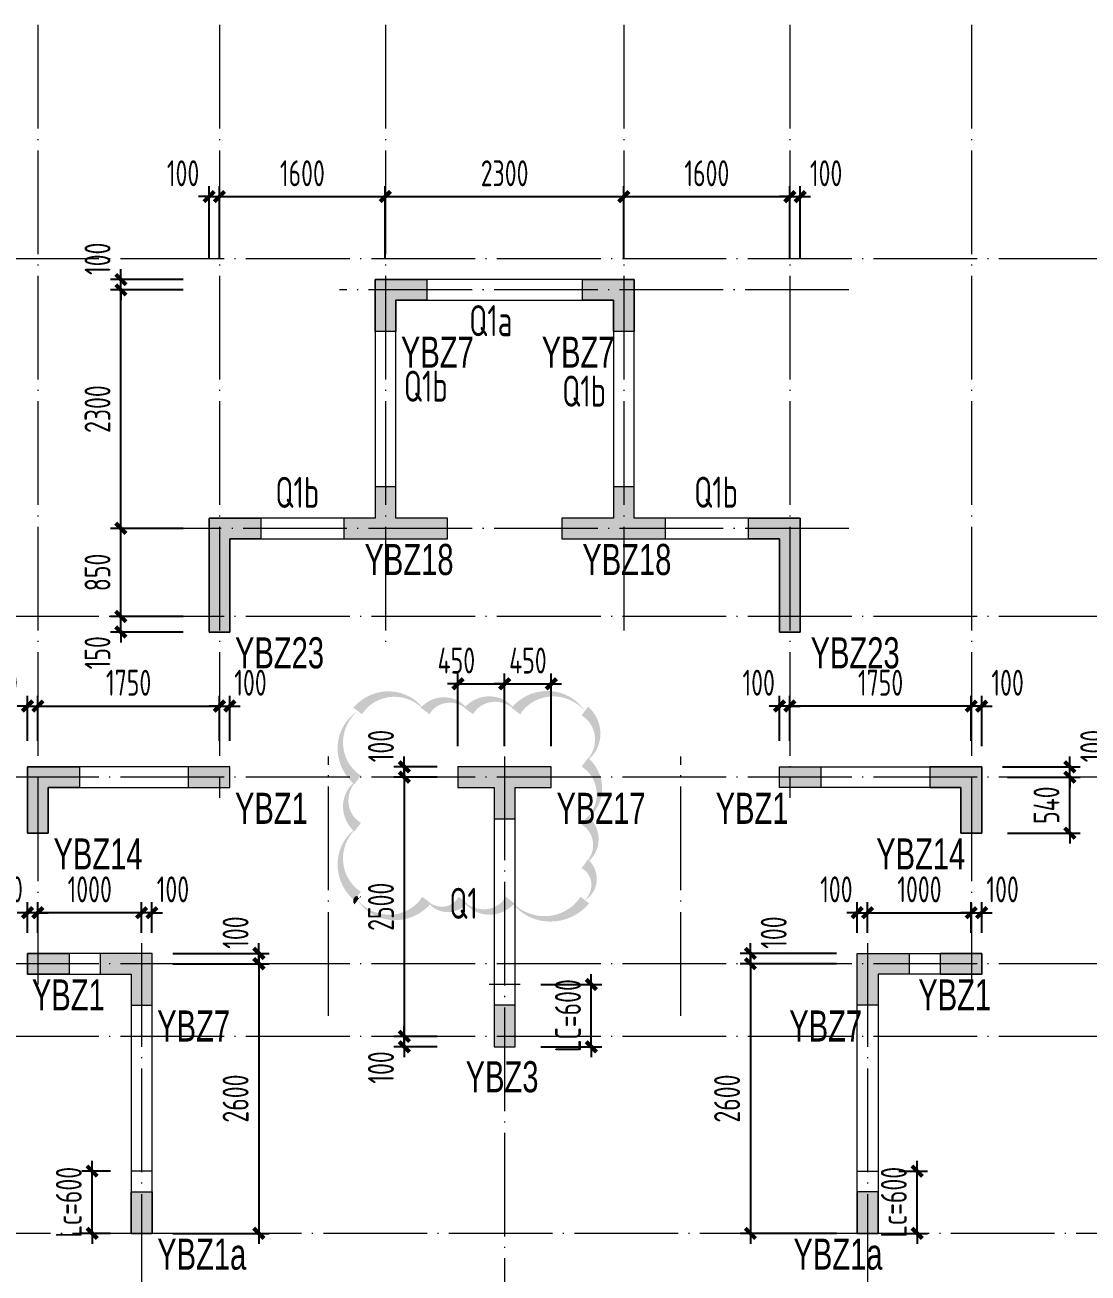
# Model space of a CAD drawing. Extents: x -129922 to 1190196, y -520662 to 139923.
# Drawn here: x 309471 to 319721, y -278751 to -266713 of the extents above; entities that cross this region are included whole.
import ezdxf
from ezdxf.enums import TextEntityAlignment as Align

# ---------------------------------------------------------------- set-up
doc = ezdxf.new("R2010")
doc.units = 0
doc.header["$LTSCALE"] = 1000
doc.header["$MEASUREMENT"] = 0
doc.linetypes.add('DOTE', pattern=[2.42, 2, -0.2, 0.02, -0.2])
for name, color, linetype, lineweight in [('A-轴线-塔楼', 1, 'DOTE', 9), ('A-轴线-隔墙', 41, 'DOTE', 9), ('S-基础-HATCH', 251, 'Continuous', 20), ('S-墙柱-COLU', 50, 'Continuous', 20), ('S-墙柱-DIM', 3, 'Continuous', 20), ('S-墙柱-Lc填充', 8, 'Continuous', 9), ('S-墙柱-WALL', 6, 'Continuous', 20), ('S-墙柱-编号', 4, 'Continuous', 20), ('S-通用-TEXT', 7, 'Continuous', 20)]:
    doc.layers.add(name, color=color, linetype=linetype, lineweight=lineweight)
doc.layers.add('S-活动层-非打印1', color=170, linetype='Continuous', lineweight=20, plot=False)
doc.styles.add('BW_Dim', font='Bweng.shx', dxfattribs={"width": 0.7, "bigfont": 'hztxt.shx'})
doc.styles.add('TSSD_Dimension', font='tssdeng.shx', dxfattribs={"width": 0.7, "bigfont": 'HZTXT.SHX'})
doc.styles.add('TSSD_Rein', font='tssdeng.shx', dxfattribs={"width": 0.7, "bigfont": 'hztxt.shx'})
doc.dimstyles.new('TSSD_100_100', dxfattribs={"dimtxt": 250, "dimasz": 100, "dimexe": 100, "dimexo": 200, "dimgap": 100, "dimtad": 1, "dimdec": 0, "dimzin": 0, "dimdsep": 46, "dimtxsty": 'TSSD_Dimension', "dimblk": 'ARCHTICK', "dimcen": 0, "dimdle": 100, "dimclrt": 7, "dimadec": 0, "dimazin": 0, "dimtfac": 1, "dimtdec": 0, "dimtix": 1, "dimtmove": 2, "dimatfit": 0, "dimfxl": 0, "dimtolj": 1, "dimtzin": 0, "dimarcsym": 0})

# ---------------------------------------------------------------- blocks, each defined once
blk = doc.blocks.new('ZHOUWANG3')
at = {"layer": 'A-轴线-塔楼', "linetype": 'DOTE', "ltscale": 0.5}
for p, q in [((107752, 248942), (107752, 239686)), ((109502, 248942), (109502, 241486)), ((111102, 248942), (111102, 242986)), ((113402, 248942), (113402, 243076)), ((115002, 248942), (115002, 241486)), ((116752, 248942), (116752, 239686)), ((139798, 246686), (85362, 246686)), ((115570, 246386), (110660, 246386)), ((115570, 244086), (109062, 244086)), ((139798, 243236), (85362, 243236)), ((112252, 241886), (112252, 226834)), ((139798, 241686), (85362, 241686)), ((108752, 240086), (108752, 226834)), ((115752, 240086), (115752, 226834)), ((139798, 239886), (85362, 239886)), ((139798, 239186), (85362, 239186))]:
    blk.add_line(p, q, dxfattribs=at)
at = {"layer": 'A-轴线-隔墙', "ltscale": 0.5}
for p, q in [((110552, 239386), (110552, 241886)), ((113952, 239386), (113952, 241886)), ((122394, 237286), (101608, 237286))]:
    blk.add_line(p, q, dxfattribs=at)
blk = doc.blocks.new('_ArchTick')
at = {"color": 0, "linetype": 'ByBlock', "const_width": 0.4}
blk.add_lwpolyline([(-0.5, -0.5), (0.5, 0.5)], dxfattribs=at)
blk = doc.blocks.new('*D1213')
at = {"layer": 'Defpoints', "color": 0}
for p in [(317596, -275275), (317496, -275668), (317596, -275668)]:
    blk.add_point(p, dxfattribs=at)
at = {"layer": 'S-墙柱-DIM', "color": 0, "lineweight": -2}
for p, q in [((317496, -275468), (317496, -275175)), ((317596, -275468), (317596, -275175)), ((317496, -275275), (317396, -275275)), ((317496, -275275), (317596, -275275)), ((317596, -275275), (317696, -275275))]:
    blk.add_line(p, q, dxfattribs=at)
at = {"layer": 'S-墙柱-DIM', "color": 0, "lineweight": -2, "xscale": 100, "yscale": 100, "zscale": 100}
blk.add_blockref('_ArchTick', (317496, -275275), dxfattribs=at)
at = {"layer": 'S-墙柱-DIM', "color": 0, "lineweight": -2, "xscale": 100, "yscale": 100, "zscale": 100, "rotation": 180}
blk.add_blockref('_ArchTick', (317596, -275275), dxfattribs=at)
at = {"layer": 'S-墙柱-DIM', "color": 7, "insert": (317295, -275050), "char_height": 250, "attachment_point": 5, "style": 'TSSD_Dimension'}
blk.add_mtext('\\A1;100', dxfattribs=at)
blk = doc.blocks.new('*D1214')
at = {"layer": 'Defpoints', "color": 0}
for p in [(318596, -275275), (317596, -275668), (318596, -275668)]:
    blk.add_point(p, dxfattribs=at)
at = {"layer": 'S-墙柱-DIM', "color": 0, "lineweight": -2}
for p, q in [((317596, -275468), (317596, -275175)), ((318596, -275468), (318596, -275175)), ((317496, -275275), (318696, -275275))]:
    blk.add_line(p, q, dxfattribs=at)
at = {"layer": 'S-墙柱-DIM', "color": 0, "lineweight": -2, "xscale": 100, "yscale": 100, "zscale": 100, "rotation": 180}
blk.add_blockref('_ArchTick', (317596, -275275), dxfattribs=at)
at = {"layer": 'S-墙柱-DIM', "color": 0, "lineweight": -2, "xscale": 100, "yscale": 100, "zscale": 100}
blk.add_blockref('_ArchTick', (318596, -275275), dxfattribs=at)
at = {"layer": 'S-墙柱-DIM', "color": 7, "insert": (318096, -275050), "char_height": 250, "attachment_point": 5, "style": 'TSSD_Dimension'}
blk.add_mtext('\\A1;1000', dxfattribs=at)
blk = doc.blocks.new('*D1215')
at = {"layer": 'Defpoints', "color": 0}
for p in [(318696, -275275), (318596, -275668), (318696, -275668)]:
    blk.add_point(p, dxfattribs=at)
at = {"layer": 'S-墙柱-DIM', "color": 0, "lineweight": -2}
for p, q in [((318596, -275468), (318596, -275175)), ((318696, -275468), (318696, -275175)), ((318596, -275275), (318496, -275275)), ((318596, -275275), (318696, -275275)), ((318696, -275275), (318796, -275275))]:
    blk.add_line(p, q, dxfattribs=at)
at = {"layer": 'S-墙柱-DIM', "color": 0, "lineweight": -2, "xscale": 100, "yscale": 100, "zscale": 100}
blk.add_blockref('_ArchTick', (318596, -275275), dxfattribs=at)
at = {"layer": 'S-墙柱-DIM', "color": 0, "lineweight": -2, "xscale": 100, "yscale": 100, "zscale": 100, "rotation": 180}
blk.add_blockref('_ArchTick', (318696, -275275), dxfattribs=at)
at = {"layer": 'S-墙柱-DIM', "color": 7, "insert": (318898, -275050), "char_height": 250, "attachment_point": 5, "style": 'TSSD_Dimension'}
blk.add_mtext('\\A1;100', dxfattribs=at)
blk = doc.blocks.new('*D1216')
at = {"layer": 'Defpoints', "color": 0}
for p in [(316466, -275668), (317496, -275668), (317496, -275768)]:
    blk.add_point(p, dxfattribs=at)
at = {"layer": 'S-墙柱-DIM', "color": 0, "lineweight": -2}
for p, q in [((317296, -275668), (316366, -275668)), ((316466, -275668), (316466, -275568)), ((316466, -275768), (316466, -275668)), ((317296, -275768), (316366, -275768)), ((316466, -275768), (316466, -275868))]:
    blk.add_line(p, q, dxfattribs=at)
at = {"layer": 'S-墙柱-DIM', "color": 0, "lineweight": -2, "xscale": 100, "yscale": 100, "zscale": 100}
for p, rotation in [((316466, -275668), 270), ((316466, -275768), 90)]:
    blk.add_blockref('_ArchTick', p, dxfattribs=dict(at, rotation=rotation))
at = {"layer": 'S-墙柱-DIM', "color": 7, "insert": (316691, -275467), "char_height": 250, "attachment_point": 5, "rotation": 90, "style": 'TSSD_Dimension'}
blk.add_mtext('\\A1;100', dxfattribs=at)
blk = doc.blocks.new('*D1217')
at = {"layer": 'Defpoints', "color": 0}
for p in [(317496, -275768), (316466, -278368), (317496, -278368)]:
    blk.add_point(p, dxfattribs=at)
at = {"layer": 'S-墙柱-DIM', "color": 0, "lineweight": -2}
for p, q in [((316466, -275668), (316466, -278468)), ((317296, -275768), (316366, -275768)), ((317296, -278368), (316366, -278368))]:
    blk.add_line(p, q, dxfattribs=at)
at = {"layer": 'S-墙柱-DIM', "color": 0, "lineweight": -2, "xscale": 100, "yscale": 100, "zscale": 100}
for p, rotation in [((316466, -275768), 90), ((316466, -278368), 270)]:
    blk.add_blockref('_ArchTick', p, dxfattribs=dict(at, rotation=rotation))
at = {"layer": 'S-墙柱-DIM', "color": 7, "insert": (316241, -277068), "char_height": 250, "attachment_point": 5, "rotation": 90, "style": 'TSSD_Dimension'}
blk.add_mtext('\\A1;2600', dxfattribs=at)
blk = doc.blocks.new('*D1218')
at = {"layer": 'Defpoints', "color": 0}
for p in [(316746, -273282), (316746, -273818), (316846, -273818)]:
    blk.add_point(p, dxfattribs=at)
at = {"layer": 'S-墙柱-DIM', "color": 0, "lineweight": -2}
for p, q in [((316746, -273618), (316746, -273182)), ((316846, -273618), (316846, -273182)), ((316746, -273282), (316646, -273282)), ((316846, -273282), (316746, -273282)), ((316846, -273282), (316946, -273282))]:
    blk.add_line(p, q, dxfattribs=at)
at = {"layer": 'S-墙柱-DIM', "color": 0, "lineweight": -2, "xscale": 100, "yscale": 100, "zscale": 100}
blk.add_blockref('_ArchTick', (316746, -273282), dxfattribs=at)
at = {"layer": 'S-墙柱-DIM', "color": 0, "lineweight": -2, "xscale": 100, "yscale": 100, "zscale": 100, "rotation": 180}
blk.add_blockref('_ArchTick', (316846, -273282), dxfattribs=at)
at = {"layer": 'S-墙柱-DIM', "color": 7, "insert": (316546, -273057), "char_height": 250, "attachment_point": 5, "style": 'TSSD_Dimension'}
blk.add_mtext('\\A1;100', dxfattribs=at)
blk = doc.blocks.new('*D1219')
at = {"layer": 'Defpoints', "color": 0}
for p in [(316846, -273282), (316846, -273818), (318596, -273818)]:
    blk.add_point(p, dxfattribs=at)
at = {"layer": 'S-墙柱-DIM', "color": 0, "lineweight": -2}
for p, q in [((316846, -273618), (316846, -273182)), ((318596, -273618), (318596, -273182)), ((318696, -273282), (316746, -273282))]:
    blk.add_line(p, q, dxfattribs=at)
at = {"layer": 'S-墙柱-DIM', "color": 0, "lineweight": -2, "xscale": 100, "yscale": 100, "zscale": 100, "rotation": 180}
blk.add_blockref('_ArchTick', (316846, -273282), dxfattribs=at)
at = {"layer": 'S-墙柱-DIM', "color": 0, "lineweight": -2, "xscale": 100, "yscale": 100, "zscale": 100}
blk.add_blockref('_ArchTick', (318596, -273282), dxfattribs=at)
at = {"layer": 'S-墙柱-DIM', "color": 7, "insert": (317721, -273057), "char_height": 250, "attachment_point": 5, "style": 'TSSD_Dimension'}
blk.add_mtext('\\A1;1750', dxfattribs=at)
blk = doc.blocks.new('*D1220')
at = {"layer": 'Defpoints', "color": 0}
for p in [(318596, -273282), (318596, -273818), (318696, -273868)]:
    blk.add_point(p, dxfattribs=at)
at = {"layer": 'S-墙柱-DIM', "color": 0, "lineweight": -2}
for p, q in [((318596, -273618), (318596, -273182)), ((318696, -273668), (318696, -273182)), ((318596, -273282), (318496, -273282)), ((318696, -273282), (318596, -273282)), ((318696, -273282), (318796, -273282))]:
    blk.add_line(p, q, dxfattribs=at)
at = {"layer": 'S-墙柱-DIM', "color": 0, "lineweight": -2, "xscale": 100, "yscale": 100, "zscale": 100}
blk.add_blockref('_ArchTick', (318596, -273282), dxfattribs=at)
at = {"layer": 'S-墙柱-DIM', "color": 0, "lineweight": -2, "xscale": 100, "yscale": 100, "zscale": 100, "rotation": 180}
blk.add_blockref('_ArchTick', (318696, -273282), dxfattribs=at)
at = {"layer": 'S-墙柱-DIM', "color": 7, "insert": (318946, -273057), "char_height": 250, "attachment_point": 5, "style": 'TSSD_Dimension'}
blk.add_mtext('\\A1;100', dxfattribs=at)
blk = doc.blocks.new('*D1221')
at = {"layer": 'Defpoints', "color": 0}
for p in [(318696, -273868), (319546, -273868), (318746, -273968)]:
    blk.add_point(p, dxfattribs=at)
at = {"layer": 'S-墙柱-DIM', "color": 0, "lineweight": -2}
for p, q in [((318896, -273868), (319646, -273868)), ((319546, -273868), (319546, -273768)), ((319546, -273968), (319546, -273868)), ((318946, -273968), (319646, -273968)), ((319546, -273968), (319546, -274068))]:
    blk.add_line(p, q, dxfattribs=at)
at = {"layer": 'S-墙柱-DIM', "color": 0, "lineweight": -2, "xscale": 100, "yscale": 100, "zscale": 100}
for p, rotation in [((319546, -273868), 270), ((319546, -273968), 90)]:
    blk.add_blockref('_ArchTick', p, dxfattribs=dict(at, rotation=rotation))
at = {"layer": 'S-墙柱-DIM', "color": 7, "insert": (319771, -273668), "char_height": 250, "attachment_point": 5, "rotation": 90, "style": 'TSSD_Dimension'}
blk.add_mtext('\\A1;100', dxfattribs=at)
blk = doc.blocks.new('*D1222')
at = {"layer": 'Defpoints', "color": 0}
for p in [(318746, -273968), (319546, -273968), (318746, -274508)]:
    blk.add_point(p, dxfattribs=at)
at = {"layer": 'S-墙柱-DIM', "color": 0, "lineweight": -2}
for p, q in [((319546, -273968), (319546, -273868)), ((318946, -273968), (319646, -273968)), ((319546, -274508), (319546, -273968)), ((318946, -274508), (319646, -274508)), ((319546, -274508), (319546, -274608))]:
    blk.add_line(p, q, dxfattribs=at)
at = {"layer": 'S-墙柱-DIM', "color": 0, "lineweight": -2, "xscale": 100, "yscale": 100, "zscale": 100}
for p, rotation in [((319546, -273968), 270), ((319546, -274508), 90)]:
    blk.add_blockref('_ArchTick', p, dxfattribs=dict(at, rotation=rotation))
at = {"layer": 'S-墙柱-DIM', "color": 7, "insert": (319321, -274238), "char_height": 250, "attachment_point": 5, "rotation": 90, "style": 'TSSD_Dimension'}
blk.add_mtext('\\A1;540', dxfattribs=at)
blk = doc.blocks.new('*D1282')
at = {"layer": 'Defpoints', "color": 0}
for p in [(317696, -277768), (318074, -277768), (317696, -278368)]:
    blk.add_point(p, dxfattribs=at)
at = {"layer": 'S-墙柱-DIM', "color": 0, "lineweight": -2}
for p, q in [((318074, -277768), (318074, -277668)), ((317896, -277768), (318174, -277768)), ((318074, -278368), (318074, -277768)), ((317896, -278368), (318174, -278368)), ((318074, -278368), (318074, -278468))]:
    blk.add_line(p, q, dxfattribs=at)
at = {"layer": 'S-墙柱-DIM', "color": 0, "lineweight": -2, "xscale": 100, "yscale": 100, "zscale": 100}
for p, rotation in [((318074, -277768), 270), ((318074, -278368), 90)]:
    blk.add_blockref('_ArchTick', p, dxfattribs=dict(at, rotation=rotation))
at = {"layer": 'S-墙柱-DIM', "color": 7, "insert": (317849, -278068), "char_height": 250, "attachment_point": 5, "rotation": 90, "style": 'TSSD_Dimension'}
blk.add_mtext('\\A1;Lc=600', dxfattribs=at)
blk = doc.blocks.new('*D1306')
at = {"layer": 'Defpoints', "color": 0}
for p in [(316946, -268368), (316846, -269168), (316946, -269168)]:
    blk.add_point(p, dxfattribs=at)
at = {"layer": 'S-墙柱-DIM', "color": 0, "lineweight": -2}
for p, q in [((316846, -268968), (316846, -268268)), ((316946, -268968), (316946, -268268)), ((316846, -268368), (316746, -268368)), ((316846, -268368), (316946, -268368)), ((316946, -268368), (317046, -268368))]:
    blk.add_line(p, q, dxfattribs=at)
at = {"layer": 'S-墙柱-DIM', "color": 0, "lineweight": -2, "xscale": 100, "yscale": 100, "zscale": 100}
blk.add_blockref('_ArchTick', (316846, -268368), dxfattribs=at)
at = {"layer": 'S-墙柱-DIM', "color": 0, "lineweight": -2, "xscale": 100, "yscale": 100, "zscale": 100, "rotation": 180}
blk.add_blockref('_ArchTick', (316946, -268368), dxfattribs=at)
at = {"layer": 'S-墙柱-DIM', "color": 7, "insert": (317196, -268143), "char_height": 250, "attachment_point": 5, "style": 'TSSD_Dimension'}
blk.add_mtext('\\A1;100', dxfattribs=at)
blk = doc.blocks.new('*D1307')
at = {"layer": 'Defpoints', "color": 0}
for p in [(316846, -268368), (315246, -269168), (316846, -269168)]:
    blk.add_point(p, dxfattribs=at)
at = {"layer": 'S-墙柱-DIM', "color": 0, "lineweight": -2}
for p, q in [((315246, -268968), (315246, -268268)), ((316846, -268968), (316846, -268268)), ((315146, -268368), (316946, -268368))]:
    blk.add_line(p, q, dxfattribs=at)
at = {"layer": 'S-墙柱-DIM', "color": 0, "lineweight": -2, "xscale": 100, "yscale": 100, "zscale": 100, "rotation": 180}
blk.add_blockref('_ArchTick', (315246, -268368), dxfattribs=at)
at = {"layer": 'S-墙柱-DIM', "color": 0, "lineweight": -2, "xscale": 100, "yscale": 100, "zscale": 100}
blk.add_blockref('_ArchTick', (316846, -268368), dxfattribs=at)
at = {"layer": 'S-墙柱-DIM', "color": 7, "insert": (316046, -268143), "char_height": 250, "attachment_point": 5, "style": 'TSSD_Dimension'}
blk.add_mtext('\\A1;1600', dxfattribs=at)
blk = doc.blocks.new('*D1308')
at = {"layer": 'Defpoints', "color": 0}
for p in [(315246, -268368), (312946, -269168), (315246, -269168)]:
    blk.add_point(p, dxfattribs=at)
at = {"layer": 'S-墙柱-DIM', "color": 0, "lineweight": -2}
for p, q in [((312946, -268968), (312946, -268268)), ((315246, -268968), (315246, -268268)), ((312846, -268368), (315346, -268368))]:
    blk.add_line(p, q, dxfattribs=at)
at = {"layer": 'S-墙柱-DIM', "color": 0, "lineweight": -2, "xscale": 100, "yscale": 100, "zscale": 100, "rotation": 180}
blk.add_blockref('_ArchTick', (312946, -268368), dxfattribs=at)
at = {"layer": 'S-墙柱-DIM', "color": 0, "lineweight": -2, "xscale": 100, "yscale": 100, "zscale": 100}
blk.add_blockref('_ArchTick', (315246, -268368), dxfattribs=at)
at = {"layer": 'S-墙柱-DIM', "color": 7, "insert": (314096, -268143), "char_height": 250, "attachment_point": 5, "style": 'TSSD_Dimension'}
blk.add_mtext('\\A1;2300', dxfattribs=at)
blk = doc.blocks.new('*D1309')
at = {"layer": 'Defpoints', "color": 0}
for p in [(312946, -268368), (311346, -269168), (312946, -269168)]:
    blk.add_point(p, dxfattribs=at)
at = {"layer": 'S-墙柱-DIM', "color": 0, "lineweight": -2}
for p, q in [((311346, -268968), (311346, -268268)), ((312946, -268968), (312946, -268268)), ((311246, -268368), (313046, -268368))]:
    blk.add_line(p, q, dxfattribs=at)
at = {"layer": 'S-墙柱-DIM', "color": 0, "lineweight": -2, "xscale": 100, "yscale": 100, "zscale": 100, "rotation": 180}
blk.add_blockref('_ArchTick', (311346, -268368), dxfattribs=at)
at = {"layer": 'S-墙柱-DIM', "color": 0, "lineweight": -2, "xscale": 100, "yscale": 100, "zscale": 100}
blk.add_blockref('_ArchTick', (312946, -268368), dxfattribs=at)
at = {"layer": 'S-墙柱-DIM', "color": 7, "insert": (312146, -268143), "char_height": 250, "attachment_point": 5, "style": 'TSSD_Dimension'}
blk.add_mtext('\\A1;1600', dxfattribs=at)
blk = doc.blocks.new('*D1310')
at = {"layer": 'Defpoints', "color": 0}
for p in [(311346, -268368), (311246, -269168), (311346, -269168)]:
    blk.add_point(p, dxfattribs=at)
at = {"layer": 'S-墙柱-DIM', "color": 0, "lineweight": -2}
for p, q in [((311246, -268968), (311246, -268268)), ((311346, -268968), (311346, -268268)), ((311246, -268368), (311146, -268368)), ((311246, -268368), (311346, -268368)), ((311346, -268368), (311446, -268368))]:
    blk.add_line(p, q, dxfattribs=at)
at = {"layer": 'S-墙柱-DIM', "color": 0, "lineweight": -2, "xscale": 100, "yscale": 100, "zscale": 100}
blk.add_blockref('_ArchTick', (311246, -268368), dxfattribs=at)
at = {"layer": 'S-墙柱-DIM', "color": 0, "lineweight": -2, "xscale": 100, "yscale": 100, "zscale": 100, "rotation": 180}
blk.add_blockref('_ArchTick', (311346, -268368), dxfattribs=at)
at = {"layer": 'S-墙柱-DIM', "color": 7, "insert": (310996, -268143), "char_height": 250, "attachment_point": 5, "style": 'TSSD_Dimension'}
blk.add_mtext('\\A1;100', dxfattribs=at)
blk = doc.blocks.new('*D1311')
at = {"layer": 'Defpoints', "color": 0}
for p in [(310396, -269168), (311196, -269168), (311196, -269268)]:
    blk.add_point(p, dxfattribs=at)
at = {"layer": 'S-墙柱-DIM', "color": 0, "lineweight": -2}
for p, q in [((310996, -269168), (310296, -269168)), ((310396, -269168), (310396, -269068)), ((310396, -269268), (310396, -269168)), ((310996, -269268), (310296, -269268)), ((310396, -269268), (310396, -269368))]:
    blk.add_line(p, q, dxfattribs=at)
at = {"layer": 'S-墙柱-DIM', "color": 0, "lineweight": -2, "xscale": 100, "yscale": 100, "zscale": 100}
for p, rotation in [((310396, -269168), 270), ((310396, -269268), 90)]:
    blk.add_blockref('_ArchTick', p, dxfattribs=dict(at, rotation=rotation))
at = {"layer": 'S-墙柱-DIM', "color": 7, "insert": (310171, -268968), "char_height": 250, "attachment_point": 5, "rotation": 90, "style": 'TSSD_Dimension'}
blk.add_mtext('\\A1;100', dxfattribs=at)
blk = doc.blocks.new('*D1312')
at = {"layer": 'Defpoints', "color": 0}
for p in [(310396, -269268), (311196, -269268), (311196, -271568)]:
    blk.add_point(p, dxfattribs=at)
at = {"layer": 'S-墙柱-DIM', "color": 0, "lineweight": -2}
for p, q in [((310396, -271668), (310396, -269168)), ((310996, -269268), (310296, -269268)), ((310996, -271568), (310296, -271568))]:
    blk.add_line(p, q, dxfattribs=at)
at = {"layer": 'S-墙柱-DIM', "color": 0, "lineweight": -2, "xscale": 100, "yscale": 100, "zscale": 100}
for p, rotation in [((310396, -269268), 90), ((310396, -271568), 270)]:
    blk.add_blockref('_ArchTick', p, dxfattribs=dict(at, rotation=rotation))
at = {"layer": 'S-墙柱-DIM', "color": 7, "insert": (310171, -270418), "char_height": 250, "attachment_point": 5, "rotation": 90, "style": 'TSSD_Dimension'}
blk.add_mtext('\\A1;2300', dxfattribs=at)
blk = doc.blocks.new('*D1313')
at = {"layer": 'Defpoints', "color": 0}
for p in [(310396, -271568), (311196, -271568), (311196, -272418)]:
    blk.add_point(p, dxfattribs=at)
at = {"layer": 'S-墙柱-DIM', "color": 0, "lineweight": -2}
for p, q in [((310996, -271568), (310296, -271568)), ((310396, -272518), (310396, -271468)), ((310996, -272418), (310296, -272418))]:
    blk.add_line(p, q, dxfattribs=at)
at = {"layer": 'S-墙柱-DIM', "color": 0, "lineweight": -2, "xscale": 100, "yscale": 100, "zscale": 100}
for p, rotation in [((310396, -271568), 90), ((310396, -272418), 270)]:
    blk.add_blockref('_ArchTick', p, dxfattribs=dict(at, rotation=rotation))
at = {"layer": 'S-墙柱-DIM', "color": 7, "insert": (310171, -271993), "char_height": 250, "attachment_point": 5, "rotation": 90, "style": 'TSSD_Dimension'}
blk.add_mtext('\\A1;850', dxfattribs=at)
blk = doc.blocks.new('*D1314')
at = {"layer": 'Defpoints', "color": 0}
for p in [(310396, -272418), (311196, -272418), (311196, -272568)]:
    blk.add_point(p, dxfattribs=at)
at = {"layer": 'S-墙柱-DIM', "color": 0, "lineweight": -2}
for p, q in [((310996, -272418), (310296, -272418)), ((310396, -272418), (310396, -272318)), ((310396, -272568), (310396, -272418)), ((310996, -272568), (310296, -272568)), ((310396, -272568), (310396, -272668))]:
    blk.add_line(p, q, dxfattribs=at)
at = {"layer": 'S-墙柱-DIM', "color": 0, "lineweight": -2, "xscale": 100, "yscale": 100, "zscale": 100}
for p, rotation in [((310396, -272418), 270), ((310396, -272568), 90)]:
    blk.add_blockref('_ArchTick', p, dxfattribs=dict(at, rotation=rotation))
at = {"layer": 'S-墙柱-DIM', "color": 7, "insert": (310171, -272768), "char_height": 250, "attachment_point": 5, "rotation": 90, "style": 'TSSD_Dimension'}
blk.add_mtext('\\A1;150', dxfattribs=at)
blk = doc.blocks.new('*D1315')
at = {"layer": 'Defpoints', "color": 0}
for p in [(314546, -273068), (314096, -273868), (314546, -273868)]:
    blk.add_point(p, dxfattribs=at)
at = {"layer": 'S-墙柱-DIM', "color": 0, "lineweight": -2}
for p, q in [((314096, -273668), (314096, -272968)), ((314546, -273668), (314546, -272968)), ((314096, -273068), (313996, -273068)), ((314096, -273068), (314546, -273068)), ((314546, -273068), (314646, -273068))]:
    blk.add_line(p, q, dxfattribs=at)
at = {"layer": 'S-墙柱-DIM', "color": 0, "lineweight": -2, "xscale": 100, "yscale": 100, "zscale": 100}
blk.add_blockref('_ArchTick', (314096, -273068), dxfattribs=at)
at = {"layer": 'S-墙柱-DIM', "color": 0, "lineweight": -2, "xscale": 100, "yscale": 100, "zscale": 100, "rotation": 180}
blk.add_blockref('_ArchTick', (314546, -273068), dxfattribs=at)
at = {"layer": 'S-墙柱-DIM', "color": 7, "insert": (314321, -272843), "char_height": 250, "attachment_point": 5, "style": 'TSSD_Dimension'}
blk.add_mtext('\\A1;450', dxfattribs=at)
blk = doc.blocks.new('*D1316')
at = {"layer": 'Defpoints', "color": 0}
for p in [(314096, -273068), (313646, -273868), (314096, -273868)]:
    blk.add_point(p, dxfattribs=at)
at = {"layer": 'S-墙柱-DIM', "color": 0, "lineweight": -2}
for p, q in [((313646, -273668), (313646, -272968)), ((314096, -273668), (314096, -272968)), ((313646, -273068), (313546, -273068)), ((313646, -273068), (314096, -273068)), ((314096, -273068), (314196, -273068))]:
    blk.add_line(p, q, dxfattribs=at)
at = {"layer": 'S-墙柱-DIM', "color": 0, "lineweight": -2, "xscale": 100, "yscale": 100, "zscale": 100}
blk.add_blockref('_ArchTick', (313646, -273068), dxfattribs=at)
at = {"layer": 'S-墙柱-DIM', "color": 0, "lineweight": -2, "xscale": 100, "yscale": 100, "zscale": 100, "rotation": 180}
blk.add_blockref('_ArchTick', (314096, -273068), dxfattribs=at)
at = {"layer": 'S-墙柱-DIM', "color": 7, "insert": (313631, -272843), "char_height": 250, "attachment_point": 5, "style": 'TSSD_Dimension'}
blk.add_mtext('\\A1;450', dxfattribs=at)
blk = doc.blocks.new('*D1317')
at = {"layer": 'Defpoints', "color": 0}
for p in [(313129, -273868), (313646, -273868), (313646, -273968)]:
    blk.add_point(p, dxfattribs=at)
at = {"layer": 'S-墙柱-DIM', "color": 0, "lineweight": -2}
for p, q in [((313446, -273868), (313029, -273868)), ((313129, -273868), (313129, -273768)), ((313129, -273968), (313129, -273868)), ((313446, -273968), (313029, -273968)), ((313129, -273968), (313129, -274068))]:
    blk.add_line(p, q, dxfattribs=at)
at = {"layer": 'S-墙柱-DIM', "color": 0, "lineweight": -2, "xscale": 100, "yscale": 100, "zscale": 100}
for p, rotation in [((313129, -273868), 270), ((313129, -273968), 90)]:
    blk.add_blockref('_ArchTick', p, dxfattribs=dict(at, rotation=rotation))
at = {"layer": 'S-墙柱-DIM', "color": 7, "insert": (312904, -273668), "char_height": 250, "attachment_point": 5, "rotation": 90, "style": 'TSSD_Dimension'}
blk.add_mtext('\\A1;100', dxfattribs=at)
blk = doc.blocks.new('*D1318')
at = {"layer": 'Defpoints', "color": 0}
for p in [(313646, -273968), (313129, -276468), (313646, -276468)]:
    blk.add_point(p, dxfattribs=at)
at = {"layer": 'S-墙柱-DIM', "color": 0, "lineweight": -2}
for p, q in [((313129, -273868), (313129, -276568)), ((313446, -273968), (313029, -273968)), ((313446, -276468), (313029, -276468))]:
    blk.add_line(p, q, dxfattribs=at)
at = {"layer": 'S-墙柱-DIM', "color": 0, "lineweight": -2, "xscale": 100, "yscale": 100, "zscale": 100}
for p, rotation in [((313129, -273968), 90), ((313129, -276468), 270)]:
    blk.add_blockref('_ArchTick', p, dxfattribs=dict(at, rotation=rotation))
at = {"layer": 'S-墙柱-DIM', "color": 7, "insert": (312904, -275218), "char_height": 250, "attachment_point": 5, "rotation": 90, "style": 'TSSD_Dimension'}
blk.add_mtext('\\A1;2500', dxfattribs=at)
blk = doc.blocks.new('*D1319')
at = {"layer": 'Defpoints', "color": 0}
for p in [(313129, -276468), (313646, -276468), (313646, -276568)]:
    blk.add_point(p, dxfattribs=at)
at = {"layer": 'S-墙柱-DIM', "color": 0, "lineweight": -2}
for p, q in [((313129, -276468), (313129, -276368)), ((313446, -276468), (313029, -276468)), ((313129, -276568), (313129, -276468)), ((313446, -276568), (313029, -276568)), ((313129, -276568), (313129, -276668))]:
    blk.add_line(p, q, dxfattribs=at)
at = {"layer": 'S-墙柱-DIM', "color": 0, "lineweight": -2, "xscale": 100, "yscale": 100, "zscale": 100}
for p, rotation in [((313129, -276468), 270), ((313129, -276568), 90)]:
    blk.add_blockref('_ArchTick', p, dxfattribs=dict(at, rotation=rotation))
at = {"layer": 'S-墙柱-DIM', "color": 7, "insert": (312904, -276768), "char_height": 250, "attachment_point": 5, "rotation": 90, "style": 'TSSD_Dimension'}
blk.add_mtext('\\A1;100', dxfattribs=at)
blk = doc.blocks.new('*D1324')
at = {"layer": 'Defpoints', "color": 0}
for p in [(310596, -275275), (310596, -275668), (310696, -275668)]:
    blk.add_point(p, dxfattribs=at)
at = {"layer": 'S-墙柱-DIM', "color": 0, "lineweight": -2}
for p, q in [((310596, -275468), (310596, -275175)), ((310696, -275468), (310696, -275175)), ((310596, -275275), (310496, -275275)), ((310696, -275275), (310596, -275275)), ((310696, -275275), (310796, -275275))]:
    blk.add_line(p, q, dxfattribs=at)
at = {"layer": 'S-墙柱-DIM', "color": 0, "lineweight": -2, "xscale": 100, "yscale": 100, "zscale": 100}
blk.add_blockref('_ArchTick', (310596, -275275), dxfattribs=at)
at = {"layer": 'S-墙柱-DIM', "color": 0, "lineweight": -2, "xscale": 100, "yscale": 100, "zscale": 100, "rotation": 180}
blk.add_blockref('_ArchTick', (310696, -275275), dxfattribs=at)
at = {"layer": 'S-墙柱-DIM', "color": 7, "insert": (310898, -275050), "char_height": 250, "attachment_point": 5, "style": 'TSSD_Dimension'}
blk.add_mtext('\\A1;100', dxfattribs=at)
blk = doc.blocks.new('*D1325')
at = {"layer": 'Defpoints', "color": 0}
for p in [(309596, -275275), (309596, -275668), (310596, -275668)]:
    blk.add_point(p, dxfattribs=at)
at = {"layer": 'S-墙柱-DIM', "color": 0, "lineweight": -2}
for p, q in [((309596, -275468), (309596, -275175)), ((310596, -275468), (310596, -275175)), ((310696, -275275), (309496, -275275))]:
    blk.add_line(p, q, dxfattribs=at)
at = {"layer": 'S-墙柱-DIM', "color": 0, "lineweight": -2, "xscale": 100, "yscale": 100, "zscale": 100, "rotation": 180}
blk.add_blockref('_ArchTick', (309596, -275275), dxfattribs=at)
at = {"layer": 'S-墙柱-DIM', "color": 0, "lineweight": -2, "xscale": 100, "yscale": 100, "zscale": 100}
blk.add_blockref('_ArchTick', (310596, -275275), dxfattribs=at)
at = {"layer": 'S-墙柱-DIM', "color": 7, "insert": (310096, -275050), "char_height": 250, "attachment_point": 5, "style": 'TSSD_Dimension'}
blk.add_mtext('\\A1;1000', dxfattribs=at)
blk = doc.blocks.new('*D1326')
at = {"layer": 'Defpoints', "color": 0}
for p in [(309496, -275275), (309496, -275668), (309596, -275668)]:
    blk.add_point(p, dxfattribs=at)
at = {"layer": 'S-墙柱-DIM', "color": 0, "lineweight": -2}
for p, q in [((309496, -275468), (309496, -275175)), ((309596, -275468), (309596, -275175)), ((309496, -275275), (309396, -275275)), ((309596, -275275), (309496, -275275)), ((309596, -275275), (309696, -275275))]:
    blk.add_line(p, q, dxfattribs=at)
at = {"layer": 'S-墙柱-DIM', "color": 0, "lineweight": -2, "xscale": 100, "yscale": 100, "zscale": 100}
blk.add_blockref('_ArchTick', (309496, -275275), dxfattribs=at)
at = {"layer": 'S-墙柱-DIM', "color": 0, "lineweight": -2, "xscale": 100, "yscale": 100, "zscale": 100, "rotation": 180}
blk.add_blockref('_ArchTick', (309596, -275275), dxfattribs=at)
at = {"layer": 'S-墙柱-DIM', "color": 7, "insert": (309295, -275050), "char_height": 250, "attachment_point": 5, "style": 'TSSD_Dimension'}
blk.add_mtext('\\A1;100', dxfattribs=at)
blk = doc.blocks.new('*D1327')
at = {"layer": 'Defpoints', "color": 0}
for p in [(310696, -275668), (311727, -275668), (310696, -275768)]:
    blk.add_point(p, dxfattribs=at)
at = {"layer": 'S-墙柱-DIM', "color": 0, "lineweight": -2}
for p, q in [((310896, -275668), (311827, -275668)), ((311727, -275668), (311727, -275568)), ((311727, -275768), (311727, -275668)), ((310896, -275768), (311827, -275768)), ((311727, -275768), (311727, -275868))]:
    blk.add_line(p, q, dxfattribs=at)
at = {"layer": 'S-墙柱-DIM', "color": 0, "lineweight": -2, "xscale": 100, "yscale": 100, "zscale": 100}
for p, rotation in [((311727, -275668), 270), ((311727, -275768), 90)]:
    blk.add_blockref('_ArchTick', p, dxfattribs=dict(at, rotation=rotation))
at = {"layer": 'S-墙柱-DIM', "color": 7, "insert": (311502, -275467), "char_height": 250, "attachment_point": 5, "rotation": 90, "style": 'TSSD_Dimension'}
blk.add_mtext('\\A1;100', dxfattribs=at)
blk = doc.blocks.new('*D1328')
at = {"layer": 'Defpoints', "color": 0}
for p in [(310696, -275768), (310696, -278368), (311727, -278368)]:
    blk.add_point(p, dxfattribs=at)
at = {"layer": 'S-墙柱-DIM', "color": 0, "lineweight": -2}
for p, q in [((311727, -275668), (311727, -278468)), ((310896, -275768), (311827, -275768)), ((310896, -278368), (311827, -278368))]:
    blk.add_line(p, q, dxfattribs=at)
at = {"layer": 'S-墙柱-DIM', "color": 0, "lineweight": -2, "xscale": 100, "yscale": 100, "zscale": 100}
for p, rotation in [((311727, -275768), 90), ((311727, -278368), 270)]:
    blk.add_blockref('_ArchTick', p, dxfattribs=dict(at, rotation=rotation))
at = {"layer": 'S-墙柱-DIM', "color": 7, "insert": (311502, -277068), "char_height": 250, "attachment_point": 5, "rotation": 90, "style": 'TSSD_Dimension'}
blk.add_mtext('\\A1;2600', dxfattribs=at)
blk = doc.blocks.new('*D1329')
at = {"layer": 'Defpoints', "color": 0}
for p in [(311446, -273282), (311346, -273818), (311446, -273818)]:
    blk.add_point(p, dxfattribs=at)
at = {"layer": 'S-墙柱-DIM', "color": 0, "lineweight": -2}
for p, q in [((311346, -273618), (311346, -273182)), ((311446, -273618), (311446, -273182)), ((311346, -273282), (311246, -273282)), ((311346, -273282), (311446, -273282)), ((311446, -273282), (311546, -273282))]:
    blk.add_line(p, q, dxfattribs=at)
at = {"layer": 'S-墙柱-DIM', "color": 0, "lineweight": -2, "xscale": 100, "yscale": 100, "zscale": 100}
blk.add_blockref('_ArchTick', (311346, -273282), dxfattribs=at)
at = {"layer": 'S-墙柱-DIM', "color": 0, "lineweight": -2, "xscale": 100, "yscale": 100, "zscale": 100, "rotation": 180}
blk.add_blockref('_ArchTick', (311446, -273282), dxfattribs=at)
at = {"layer": 'S-墙柱-DIM', "color": 7, "insert": (311646, -273057), "char_height": 250, "attachment_point": 5, "style": 'TSSD_Dimension'}
blk.add_mtext('\\A1;100', dxfattribs=at)
blk = doc.blocks.new('*D1330')
at = {"layer": 'Defpoints', "color": 0}
for p in [(311346, -273282), (309596, -273818), (311346, -273818)]:
    blk.add_point(p, dxfattribs=at)
at = {"layer": 'S-墙柱-DIM', "color": 0, "lineweight": -2}
for p, q in [((309596, -273618), (309596, -273182)), ((311346, -273618), (311346, -273182)), ((309496, -273282), (311446, -273282))]:
    blk.add_line(p, q, dxfattribs=at)
at = {"layer": 'S-墙柱-DIM', "color": 0, "lineweight": -2, "xscale": 100, "yscale": 100, "zscale": 100, "rotation": 180}
blk.add_blockref('_ArchTick', (309596, -273282), dxfattribs=at)
at = {"layer": 'S-墙柱-DIM', "color": 0, "lineweight": -2, "xscale": 100, "yscale": 100, "zscale": 100}
blk.add_blockref('_ArchTick', (311346, -273282), dxfattribs=at)
at = {"layer": 'S-墙柱-DIM', "color": 7, "insert": (310471, -273057), "char_height": 250, "attachment_point": 5, "style": 'TSSD_Dimension'}
blk.add_mtext('\\A1;1750', dxfattribs=at)
blk = doc.blocks.new('*D1331')
at = {"layer": 'Defpoints', "color": 0}
for p in [(309596, -273282), (309496, -273818), (309596, -273818)]:
    blk.add_point(p, dxfattribs=at)
at = {"layer": 'S-墙柱-DIM', "color": 0, "lineweight": -2}
for p, q in [((309496, -273618), (309496, -273182)), ((309596, -273618), (309596, -273182)), ((309496, -273282), (309396, -273282)), ((309496, -273282), (309596, -273282)), ((309596, -273282), (309696, -273282))]:
    blk.add_line(p, q, dxfattribs=at)
at = {"layer": 'S-墙柱-DIM', "color": 0, "lineweight": -2, "xscale": 100, "yscale": 100, "zscale": 100}
blk.add_blockref('_ArchTick', (309496, -273282), dxfattribs=at)
at = {"layer": 'S-墙柱-DIM', "color": 0, "lineweight": -2, "xscale": 100, "yscale": 100, "zscale": 100, "rotation": 180}
blk.add_blockref('_ArchTick', (309596, -273282), dxfattribs=at)
at = {"layer": 'S-墙柱-DIM', "color": 7, "insert": (309246, -273057), "char_height": 250, "attachment_point": 5, "style": 'TSSD_Dimension'}
blk.add_mtext('\\A1;100', dxfattribs=at)
blk = doc.blocks.new('*D1392')
at = {"layer": 'Defpoints', "color": 0}
for p in [(314246, -275968), (314932, -275968), (314246, -276568)]:
    blk.add_point(p, dxfattribs=at)
at = {"layer": 'S-墙柱-DIM', "color": 0, "lineweight": -2}
for p, q in [((314932, -275968), (314932, -275868)), ((314446, -275968), (315032, -275968)), ((314932, -276568), (314932, -275968)), ((314446, -276568), (315032, -276568)), ((314932, -276568), (314932, -276668))]:
    blk.add_line(p, q, dxfattribs=at)
at = {"layer": 'S-墙柱-DIM', "color": 0, "lineweight": -2, "xscale": 100, "yscale": 100, "zscale": 100}
for p, rotation in [((314932, -275968), 270), ((314932, -276568), 90)]:
    blk.add_blockref('_ArchTick', p, dxfattribs=dict(at, rotation=rotation))
at = {"layer": 'S-墙柱-DIM', "color": 7, "insert": (314707, -276268), "char_height": 250, "attachment_point": 5, "rotation": 90, "style": 'TSSD_Dimension'}
blk.add_mtext('\\A1;LC=600', dxfattribs=at)
blk = doc.blocks.new('*D1395')
at = {"layer": 'Defpoints', "color": 0}
for p in [(310119, -277768), (310496, -277768), (310496, -278368)]:
    blk.add_point(p, dxfattribs=at)
at = {"layer": 'S-墙柱-DIM', "color": 0, "lineweight": -2}
for p, q in [((310119, -277768), (310119, -277668)), ((310296, -277768), (310019, -277768)), ((310119, -278368), (310119, -277768)), ((310296, -278368), (310019, -278368)), ((310119, -278368), (310119, -278468))]:
    blk.add_line(p, q, dxfattribs=at)
at = {"layer": 'S-墙柱-DIM', "color": 0, "lineweight": -2, "xscale": 100, "yscale": 100, "zscale": 100}
for p, rotation in [((310119, -277768), 270), ((310119, -278368), 90)]:
    blk.add_blockref('_ArchTick', p, dxfattribs=dict(at, rotation=rotation))
at = {"layer": 'S-墙柱-DIM', "color": 7, "insert": (309894, -278068), "char_height": 250, "attachment_point": 5, "rotation": 90, "style": 'TSSD_Dimension'}
blk.add_mtext('\\A1;Lc=600', dxfattribs=at)

msp = doc.modelspace()

# ---------------------------------------------------------------- hatches: boundary and pattern name
at = {"layer": 'S-基础-HATCH'}
for points in [[(313046.4, -269368.2), (313046.4, -269668.2), (312846.4, -269668.2), (312846.4, -269168.2), (313346.4, -269168.2), (313346.4, -269368.2)], [(315146.4, -269368.2), (314846.4, -269368.2), (314846.4, -269168.2), (315346.4, -269168.2), (315346.4, -269668.2), (315146.4, -269668.2)], [(312846.4, -271468.2), (312546.4, -271468.2), (312546.4, -271668.2), (313546.4, -271668.2), (313546.4, -271468.2), (313046.4, -271468.2), (313046.4, -271168.2), (312846.4, -271168.2)], [(315346.4, -271468.2), (315346.4, -271168.2), (315146.4, -271168.2), (315146.4, -271468.2), (314646.4, -271468.2), (314646.4, -271668.2), (315646.4, -271668.2), (315646.4, -271468.2)], [(311446.4, -271668.2), (311446.4, -272568.2), (311246.4, -272568.2), (311246.4, -271468.2), (311746.4, -271468.2), (311746.4, -271668.2)], [(316746.4, -271668.2), (316446.4, -271668.2), (316446.4, -271468.2), (316946.4, -271468.2), (316946.4, -272568.2), (316746.4, -272568.2)], [(309696.4, -274068.2), (309696.4, -274508.2), (309496.4, -274508.2), (309496.4, -273868.2), (309996.4, -273868.2), (309996.4, -274068.2)], [(311446.4, -274068.2), (311446.4, -273868.2), (311046.4, -273868.2), (311046.4, -274068.2)], [(314196.4, -274068.2), (314546.4, -274068.2), (314546.4, -273868.2), (313646.4, -273868.2), (313646.4, -274068.2), (313996.4, -274068.2), (313996.4, -274368.2), (314196.4, -274368.2)], [(316746.4, -274068.2), (316746.4, -273868.2), (317146.4, -273868.2), (317146.4, -274068.2)], [(318496.4, -274068.2), (318496.4, -274508.2), (318696.4, -274508.2), (318696.4, -273868.2), (318196.4, -273868.2), (318196.4, -274068.2)], [(309496.4, -275868.2), (309496.4, -275668.2), (309896.4, -275668.2), (309896.4, -275868.2)], [(310496.4, -275868.2), (310496.4, -276168.2), (310696.4, -276168.2), (310696.4, -275668.2), (310196.4, -275668.2), (310196.4, -275868.2)], [(317696.4, -275868.2), (317696.4, -276168.2), (317496.4, -276168.2), (317496.4, -275668.2), (317996.4, -275668.2), (317996.4, -275868.2)], [(318696.4, -275868.2), (318696.4, -275668.2), (318296.4, -275668.2), (318296.4, -275868.2)], [(313996.4, -276568.2), (314196.4, -276568.2), (314196.4, -276168.2), (313996.4, -276168.2)], [(310696.4, -277968.2), (310696.4, -278368.2), (310496.4, -278368.2), (310496.4, -277968.2)], [(317496.4, -277968.2), (317496.4, -278368.2), (317696.4, -278368.2), (317696.4, -277968.2)]]:
    msp.add_hatch(color=256, dxfattribs=at).paths.add_polyline_path(points)

# ---------------------------------------------------------------- linework, layer by layer
at = {"layer": 'S-墙柱-COLU'}
for points in [[(313046.4, -269368.2), (313046.4, -269668.2), (312846.4, -269668.2), (312846.4, -269168.2), (313346.4, -269168.2), (313346.4, -269368.2)], [(315146.4, -269368.2), (314846.4, -269368.2), (314846.4, -269168.2), (315346.4, -269168.2), (315346.4, -269668.2), (315146.4, -269668.2)], [(312846.4, -271468.2), (312546.4, -271468.2), (312546.4, -271668.2), (313546.4, -271668.2), (313546.4, -271468.2), (313046.4, -271468.2), (313046.4, -271168.2), (312846.4, -271168.2)], [(315346.4, -271468.2), (315346.4, -271168.2), (315146.4, -271168.2), (315146.4, -271468.2), (314646.4, -271468.2), (314646.4, -271668.2), (315646.4, -271668.2), (315646.4, -271468.2)], [(311446.4, -271668.2), (311446.4, -272568.2), (311246.4, -272568.2), (311246.4, -271468.2), (311746.4, -271468.2), (311746.4, -271668.2)], [(316746.4, -271668.2), (316446.4, -271668.2), (316446.4, -271468.2), (316946.4, -271468.2), (316946.4, -272568.2), (316746.4, -272568.2)], [(309696.4, -274068.2), (309696.4, -274508.2), (309496.4, -274508.2), (309496.4, -273868.2), (309996.4, -273868.2), (309996.4, -274068.2)], [(311446.4, -274068.2), (311446.4, -273868.2), (311046.4, -273868.2), (311046.4, -274068.2)], [(314196.4, -274068.2), (314546.4, -274068.2), (314546.4, -273868.2), (313646.4, -273868.2), (313646.4, -274068.2), (313996.4, -274068.2), (313996.4, -274368.2), (314196.4, -274368.2)], [(316746.4, -274068.2), (316746.4, -273868.2), (317146.4, -273868.2), (317146.4, -274068.2)], [(318496.4, -274068.2), (318496.4, -274508.2), (318696.4, -274508.2), (318696.4, -273868.2), (318196.4, -273868.2), (318196.4, -274068.2)], [(309496.4, -275868.2), (309496.4, -275668.2), (309896.4, -275668.2), (309896.4, -275868.2)], [(310496.4, -275868.2), (310496.4, -276168.2), (310696.4, -276168.2), (310696.4, -275668.2), (310196.4, -275668.2), (310196.4, -275868.2)], [(317696.4, -275868.2), (317696.4, -276168.2), (317496.4, -276168.2), (317496.4, -275668.2), (317996.4, -275668.2), (317996.4, -275868.2)], [(318696.4, -275868.2), (318696.4, -275668.2), (318296.4, -275668.2), (318296.4, -275868.2)], [(313996.4, -276568.2), (314196.4, -276568.2), (314196.4, -276168.2), (313996.4, -276168.2)], [(310696.4, -277968.2), (310696.4, -278368.2), (310496.4, -278368.2), (310496.4, -277968.2)], [(317496.4, -277968.2), (317496.4, -278368.2), (317696.4, -278368.2), (317696.4, -277968.2)]]:
    msp.add_lwpolyline(points, close=True, dxfattribs=at)
at = {"layer": 'S-墙柱-Lc填充'}
for p, q in [((314246.4, -275968.2), (313946.4, -275968.2)), ((310696.4, -277768.2), (310496.4, -277768.2)), ((317496.4, -277768.2), (317696.4, -277768.2))]:
    msp.add_line(p, q, dxfattribs=at)
at = {"layer": 'S-墙柱-WALL'}
for points in [[(316946.4, -272568.2), (316946.4, -271468.2), (315346.4, -271468.2), (315346.4, -269168.2), (312846.4, -269168.2), (312846.4, -271468.2), (311246.4, -271468.2), (311246.4, -272568.2), (311446.4, -272568.2), (311446.4, -271668.2), (313546.4, -271668.2), (313546.4, -271468.2), (313046.4, -271468.2), (313046.4, -269368.2), (315146.4, -269368.2), (315146.4, -271468.2), (314646.4, -271468.2), (314646.4, -271668.2), (316746.4, -271668.2), (316746.4, -272568.2)], [(309696.4, -274068.2), (311446.4, -274068.2), (311446.4, -273868.2), (309496.4, -273868.2), (309496.4, -274508.2), (309696.4, -274508.2)], [(313996.4, -276568.2), (314196.4, -276568.2), (314196.4, -274068.2), (314546.4, -274068.2), (314546.4, -273868.2), (313646.4, -273868.2), (313646.4, -274068.2), (313996.4, -274068.2)], [(318496.4, -274068.2), (316746.4, -274068.2), (316746.4, -273868.2), (318696.4, -273868.2), (318696.4, -274508.2), (318496.4, -274508.2)], [(309496.4, -275868.2), (310496.4, -275868.2), (310496.4, -278368.2), (310696.4, -278368.2), (310696.4, -275668.2), (309496.4, -275668.2)], [(318696.4, -275868.2), (317696.4, -275868.2), (317696.4, -278368.2), (317496.4, -278368.2), (317496.4, -275668.2), (318696.4, -275668.2)]]:
    msp.add_lwpolyline(points, close=True, dxfattribs=at)
at = {"layer": 'S-活动层-非打印1'}
msp.add_lwpolyline([(312679.1, -273329.8, 0, 105, 0.5), (312679.1, -273994.8, 0, 105, 0.5), (312679.1, -274449.8, 0, 105, 0.5), (312679.1, -275114.8, 0, 105, 0.5), (312679.1, -275153.8, 0, 105, 0.5), (313344.1, -275153.8, 0, 105, 0.5), (313694.1, -275153.8, 0, 105, 0.5), (314149.1, -275153.8, 0, 105, 0.5), (314869.3, -275153.8, 0, 105, 0.5), (314869.3, -274803.8, 0, 105, 0.5), (314869.3, -274383.8, 0, 105, 0.5), (314869.3, -273823.8, 0, 105, 0.5), (314869.3, -273329.8, 0, 105, 0.5), (314204.3, -273329.8, 0, 105, 0.5), (313749.3, -273329.8, 0, 105, 0.5), (313329.3, -273329.8, 0, 105, 0.5)], format="xyseb", close=True, dxfattribs=at)

# ---------------------------------------------------------------- block references
msp.add_blockref('ZHOUWANG3', (201844.5, -515654.6))

# ---------------------------------------------------------------- texts
at = {"layer": 'S-墙柱-编号', "style": 'TSSD_Rein', "width": 0.7}
for s, p in [('Q1a', (313754.6, -269414.4)), ('Q1b', (313124.4, -270046.6)), ('Q1b', (314651.4, -270094.2)), ('Q1b', (311885.5, -271070.8)), ('Q1b', (315923.5, -271069.2))]:
    msp.add_text(s, height=300, dxfattribs=at).set_placement(p, align=Align.TOP_LEFT)
msp.add_text('Q1', height=300, dxfattribs=at).set_placement((313562.9, -275334.7))
at = {"layer": 'S-通用-TEXT', "style": 'BW_Dim', "width": 0.7}
for s, p in [('YBZ7', (313096.4, -269718.2)), ('YBZ7', (314453.5, -269718.2)), ('YBZ18', (312745.3, -271718.2)), ('YBZ18', (314845.3, -271718.2)), ('YBZ23', (311496.4, -272618.2)), ('YBZ23', (317046.4, -272618.2)), ('YBZ1', (311496.4, -274118.2)), ('YBZ17', (314596.4, -274118.2)), ('YBZ1', (316131, -274118.2)), ('YBZ14', (309746.4, -274558.2)), ('YBZ14', (317679.1, -274558.2)), ('YBZ1', (309538.2, -275918.2)), ('YBZ1', (318084.9, -275918.2)), ('YBZ7', (310746.4, -276218.2)), ('YBZ7', (316840.6, -276218.2)), ('YBZ3', (313720.3, -276707.3)), ('YBZ1a', (310746.4, -278418.2)), ('YBZ1a', (316881, -278418.2))]:
    msp.add_text(s, height=300, dxfattribs=at).set_placement(p, align=Align.TOP_LEFT)

# ---------------------------------------------------------------- dimensions: what is measured, and where the dimension line sits
at = {"layer": 'S-墙柱-DIM'}
for base, p1, p2, picture, middle in [((311346.4, -268368.2), (311246.4, -269168.2), (311346.4, -269168.2), '*D1310', (310996.4, -268143.2)), ((316946.4, -268368.2), (316846.4, -269168.2), (316946.4, -269168.2), '*D1306', (317196.4, -268143.2)), ((314096.4, -273068.2), (313646.4, -273868.2), (314096.4, -273868.2), '*D1316', (313631.3, -272843.2)), ((309596.4, -273281.7), (309496.4, -273818.2), (309596.4, -273818.2), '*D1331', (309246.4, -273056.7)), ((311446.4, -273281.7), (311346.4, -273818.2), (311446.4, -273818.2), '*D1329', (311646.4, -273056.7)), ((317596.4, -275275.1), (317496.4, -275668.2), (317596.4, -275668.2), '*D1213', (317294.8, -275050.1)), ((318696.4, -275275.1), (318596.4, -275668.2), (318696.4, -275668.2), '*D1215', (318898, -275050.1))]:
    dim = msp.add_linear_dim(base=base, p1=p1, p2=p2, dimstyle='TSSD_100_100', dxfattribs=at)
    dim.commit()
    dim.dimension.update_dxf_attribs({"geometry": picture, "text_midpoint": middle, "dimtype": 128})
for base, p1, p2, picture, middle in [((312946.4, -268368.2), (311346.4, -269168.2), (312946.4, -269168.2), '*D1309', (312146.4, -268143.2)), ((315246.4, -268368.2), (312946.4, -269168.2), (315246.4, -269168.2), '*D1308', (314096.4, -268143.2)), ((316846.4, -268368.2), (315246.4, -269168.2), (316846.4, -269168.2), '*D1307', (316046.4, -268143.2)), ((314546.4, -273068.2), (314096.4, -273868.2), (314546.4, -273868.2), '*D1315', (314321.4, -272843.2)), ((311346.4, -273281.7), (309596.4, -273818.2), (311346.4, -273818.2), '*D1330', (310471.4, -273056.7)), ((318596.4, -275275.1), (317596.4, -275668.2), (318596.4, -275668.2), '*D1214', (318096.4, -275050.1))]:
    dim = msp.add_linear_dim(base=base, p1=p1, p2=p2, dimstyle='TSSD_100_100', dxfattribs=at)
    dim.commit()
    dim.dimension.update_dxf_attribs({"geometry": picture, "text_midpoint": middle})
for base, p1, p2, angle, picture, middle in [((310396.4, -269168.2), (311196.4, -269268.2), (311196.4, -269168.2), 90, '*D1311', (310171.4, -268968.2)), ((310396.4, -272418.2), (311196.4, -272568.2), (311196.4, -272418.2), 90, '*D1314', (310171.4, -272768.2)), ((316746.4, -273281.7), (316846.4, -273818.2), (316746.4, -273818.2), 180, '*D1218', (316546.4, -273056.7)), ((318596.4, -273281.7), (318696.4, -273868.2), (318596.4, -273818.2), 180, '*D1220', (318946.4, -273056.7)), ((313128.7, -273868.2), (313646.4, -273968.2), (313646.4, -273868.2), 90, '*D1317', (312903.7, -273668.2)), ((319546.4, -273868.2), (318746.4, -273968.2), (318696.4, -273868.2), 90, '*D1221', (319771.4, -273668.2)), ((309496.4, -275275.1), (309596.4, -275668.2), (309496.4, -275668.2), 180, '*D1326', (309294.8, -275050.1)), ((310596.4, -275275.1), (310696.4, -275668.2), (310596.4, -275668.2), 180, '*D1324', (310898, -275050.1)), ((311726.9, -275668.2), (310696.4, -275768.2), (310696.4, -275668.2), 90, '*D1327', (311501.9, -275466.6)), ((316465.9, -275668.2), (317496.4, -275768.2), (317496.4, -275668.2), 90, '*D1216', (316690.9, -275466.6)), ((313128.7, -276468.2), (313646.4, -276568.2), (313646.4, -276468.2), 90, '*D1319', (312903.7, -276768.2))]:
    dim = msp.add_linear_dim(base=base, p1=p1, p2=p2, angle=angle, dimstyle='TSSD_100_100', dxfattribs=at)
    dim.commit()
    dim.dimension.update_dxf_attribs({"geometry": picture, "text_midpoint": middle, "dimtype": 128})
for base, p1, p2, angle, picture, middle in [((310396.4, -269268.2), (311196.4, -271568.2), (311196.4, -269268.2), 90, '*D1312', (310171.4, -270418.2)), ((310396.4, -271568.2), (311196.4, -272418.2), (311196.4, -271568.2), 90, '*D1313', (310171.4, -271993.2)), ((316846.4, -273281.7), (318596.4, -273818.2), (316846.4, -273818.2), 180, '*D1219', (317721.4, -273056.7)), ((313128.7, -276468.2), (313646.4, -273968.2), (313646.4, -276468.2), 90, '*D1318', (312903.7, -275218.2)), ((319546.4, -273968.2), (318746.4, -274508.2), (318746.4, -273968.2), 90, '*D1222', (319321.4, -274238.2)), ((309596.4, -275275.1), (310596.4, -275668.2), (309596.4, -275668.2), 180, '*D1325', (310096.4, -275050.1)), ((311726.9, -278368.2), (310696.4, -275768.2), (310696.4, -278368.2), 90, '*D1328', (311501.9, -277068.2)), ((316465.9, -278368.2), (317496.4, -275768.2), (317496.4, -278368.2), 90, '*D1217', (316240.9, -277068.2))]:
    dim = msp.add_linear_dim(base=base, p1=p1, p2=p2, angle=angle, dimstyle='TSSD_100_100', dxfattribs=at)
    dim.commit()
    dim.dimension.update_dxf_attribs({"geometry": picture, "text_midpoint": middle})
for base, p1, p2, text, picture, middle in [((314931.7, -275968.2), (314246.4, -276568.2), (314246.4, -275968.2), 'LC=600', '*D1392', (314706.7, -276268.2)), ((310119.3, -277768.2), (310496.4, -278368.2), (310496.4, -277768.2), 'Lc=<>', '*D1395', (309894.3, -278068.2)), ((318073.5, -277768.2), (317696.4, -278368.2), (317696.4, -277768.2), 'Lc=<>', '*D1282', (317848.5, -278068.2))]:
    dim = msp.add_linear_dim(base=base, p1=p1, p2=p2, angle=90, text=text, dimstyle='TSSD_100_100', dxfattribs=at)
    dim.commit()
    dim.dimension.update_dxf_attribs({"geometry": picture, "text_midpoint": middle})

doc.saveas('drawing.dxf')
